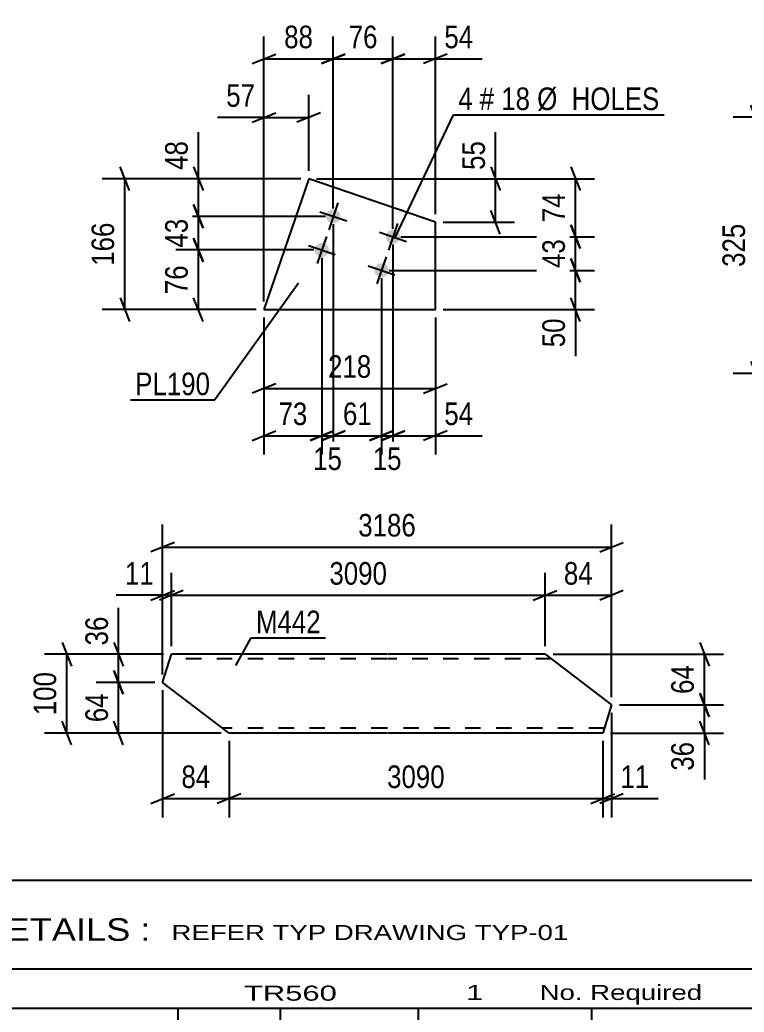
# Model space of a CAD drawing. Header units: millimetres. Extents: x 0 to 594, y 0 to 420.
# Drawn here: x 334.5 to 426.4, y 130 to 255.9 of the extents above; entities that cross this region are included whole.
import ezdxf

# ---------------------------------------------------------------- set-up
doc = ezdxf.new("R2010")
doc.units = ezdxf.units.MM
doc.linetypes.add('DXK_LINE_DOT2', pattern=[3.9198, 1.9599, -1.9599])
doc.styles.add('Arial Narrow', font='ARIALN.TTF', dxfattribs={"height": 0.2})

# ---------------------------------------------------------------- blocks, each defined once
blk = doc.blocks.new('Part-570323116-17781 - 17780')
at = {"color": 2, "linetype": 'Continuous'}
for p, q in [((352.58, 171.83), (353.69, 175.41)), ((381.01, 175.41), (353.69, 175.41)), ((401.11, 175.41), (381.11, 175.41)), ((401.11, 175.41), (409.53, 168.98)), ((361.01, 165.41), (352.58, 171.83)), ((409.53, 168.98), (408.42, 165.41)), ((381.01, 165.41), (361.01, 165.41)), ((408.42, 165.41), (381.11, 165.41))]:
    blk.add_line(p, q, dxfattribs=at)
at = {"color": 7, "linetype": 'DXK_LINE_DOT2'}
for p, q in [((401.11, 175.41), (401.11, 175.41)), ((381.01, 174.81), (353.51, 174.81)), ((401.89, 174.81), (381.11, 174.81)), ((381.01, 166.01), (360.22, 166.01)), ((361.01, 165.41), (361.01, 165.41)), ((408.6, 166.01), (381.11, 166.01))]:
    blk.add_line(p, q, dxfattribs=at)
blk = doc.blocks.new('Part-570323116-14304 - 14303')
at = {"color": 2, "linetype": 'Continuous'}
for p, q in [((371.11, 235.7), (365.43, 219.12)), ((387.19, 230.2), (371.11, 235.7)), ((387.19, 219.12), (387.19, 230.2)), ((365.43, 219.12), (387.19, 219.12))]:
    blk.add_line(p, q, dxfattribs=at)
blk = doc.blocks.new('Bolt-570323116-14305 - 14303')
at = {"linetype": 'Continuous'}
for points in [[(375.08, 230.64, -1), (373.38, 231.23, -1)], [(382.65, 228.05, -1), (380.95, 228.64, -1)], [(373.63, 226.39, -1), (371.92, 226.97, -1)], [(381.2, 223.8, -1), (379.49, 224.38, -1)]]:
    blk.add_hatch(color=1, dxfattribs=at).paths.add_polyline_path(points)
at = {"color": 1, "linetype": 'Continuous'}
for p, q in [((374.81, 232.64), (373.65, 229.23)), ((372.53, 231.52), (375.94, 230.35)), ((382.38, 230.05), (381.22, 226.64)), ((373.36, 228.38), (372.19, 224.98)), ((380.1, 228.93), (383.5, 227.76)), ((371.07, 227.26), (374.48, 226.1)), ((380.93, 225.79), (379.76, 222.39)), ((378.64, 224.67), (382.05, 223.51))]:
    blk.add_line(p, q, dxfattribs=at)
blk = doc.blocks.new('StraightDimension-570323116-17867 - 17780')
at = {"color": 7, "linetype": 'Continuous'}
for p, q in [((409.53, 167.98), (409.53, 154.69)), ((408.42, 164.41), (408.42, 154.69)), ((406.92, 156.49), (409.92, 157.69)), ((411.03, 157.69), (408.03, 156.49)), ((408.42, 157.09), (409.53, 157.09)), ((409.53, 157.09), (415.44, 157.09)), ((409.53, 157.09), (415.44, 157.09))]:
    blk.add_line(p, q, dxfattribs=at)
at = {"color": 0}
blk.add_wipeout([(414.91, 157.84), (414.91, 162.04), (410.06, 162.04), (410.06, 157.84)], dxfattribs=at)
at = {"color": 3, "style": 'Arial Narrow'}
blk.add_text('11', height=2.863, dxfattribs=at).set_placement((410.66, 158.44))
blk = doc.blocks.new('StraightDimension-570323116-17926 - 17780')
at = {"color": 7, "linetype": 'Continuous'}
for p, q in [((346.99, 175.41), (346.99, 181.31)), ((346.99, 175.41), (346.99, 181.31)), ((346.39, 176.91), (347.59, 173.91)), ((352.69, 175.41), (344.14, 175.41)), ((346.99, 171.83), (346.99, 175.41)), ((347.59, 170.33), (346.39, 173.33)), ((351.58, 171.83), (344.14, 171.83))]:
    blk.add_line(p, q, dxfattribs=at)
at = {"color": 0}
blk.add_wipeout([(346.24, 180.79), (342.04, 180.79), (342.04, 175.93), (346.24, 175.93)], dxfattribs=at)
at = {"color": 3, "style": 'Arial Narrow'}
blk.add_text('36', height=2.863, rotation=90.0002, dxfattribs=at).set_placement((345.64, 176.53))
blk = doc.blocks.new('StraightDimension-570323116-17787 - 17780')
at = {"color": 7, "linetype": 'Continuous'}
for p, q in [((352.58, 172.83), (352.58, 191.84)), ((409.53, 169.98), (409.53, 191.84)), ((354.08, 189.59), (351.08, 188.39)), ((352.58, 188.99), (409.53, 188.99)), ((408.03, 188.39), (411.03, 189.59))]:
    blk.add_line(p, q, dxfattribs=at)
at = {"color": 0}
blk.add_wipeout([(385.31, 189.74), (385.31, 193.94), (376.8, 193.94), (376.8, 189.74)], dxfattribs=at)
at = {"color": 3, "style": 'Arial Narrow'}
blk.add_text('3186', height=2.863, dxfattribs=at).set_placement((377.4, 190.34))
blk = doc.blocks.new('StraightDimension-570323116-17798 - 17780')
at = {"color": 7, "linetype": 'Continuous'}
for p, q in [((401.11, 176.41), (401.11, 185.73)), ((409.53, 169.98), (409.53, 185.73)), ((399.61, 182.28), (402.61, 183.48)), ((401.11, 182.88), (409.53, 182.88)), ((411.03, 183.48), (408.03, 182.28))]:
    blk.add_line(p, q, dxfattribs=at)
at = {"color": 0}
blk.add_wipeout([(407.75, 183.63), (407.75, 187.83), (402.89, 187.83), (402.89, 183.63)], dxfattribs=at)
at = {"color": 3, "style": 'Arial Narrow'}
blk.add_text('84', height=2.863, dxfattribs=at).set_placement((403.49, 184.23))
blk = doc.blocks.new('StraightDimension-570323116-17799 - 17780')
at = {"color": 7, "linetype": 'Continuous'}
for p, q in [((353.69, 176.41), (353.69, 185.73)), ((401.11, 176.41), (401.11, 185.73)), ((355.19, 183.48), (352.19, 182.28)), ((353.69, 182.88), (401.11, 182.88)), ((399.61, 182.28), (402.61, 183.48))]:
    blk.add_line(p, q, dxfattribs=at)
at = {"color": 0}
blk.add_wipeout([(381.66, 183.63), (381.66, 187.83), (373.14, 187.83), (373.14, 183.63)], dxfattribs=at)
at = {"color": 3, "style": 'Arial Narrow'}
blk.add_text('3090', height=2.863, dxfattribs=at).set_placement((373.74, 184.23))
blk = doc.blocks.new('StraightDimension-570323116-17800 - 17780')
at = {"color": 7, "linetype": 'Continuous'}
for p, q in [((352.58, 172.83), (352.58, 185.73)), ((353.69, 176.41), (353.69, 185.73)), ((352.58, 182.88), (346.67, 182.88)), ((352.58, 182.88), (346.67, 182.88)), ((351.08, 182.28), (354.08, 183.48)), ((355.19, 183.48), (352.19, 182.28)), ((352.58, 182.88), (353.69, 182.88))]:
    blk.add_line(p, q, dxfattribs=at)
at = {"color": 0}
blk.add_wipeout([(352.05, 183.63), (352.05, 187.83), (347.2, 187.83), (347.2, 183.63)], dxfattribs=at)
at = {"color": 3, "style": 'Arial Narrow'}
blk.add_text('11', height=2.863, dxfattribs=at).set_placement((347.8, 184.23))
blk = doc.blocks.new('StraightDimension-570323116-17868 - 17780')
at = {"color": 7, "linetype": 'Continuous'}
for p, q in [((361.01, 164.41), (361.01, 154.69)), ((408.42, 164.41), (408.42, 154.69)), ((362.51, 157.69), (359.51, 156.49)), ((406.92, 156.49), (409.92, 157.69)), ((361.01, 157.09), (408.42, 157.09))]:
    blk.add_line(p, q, dxfattribs=at)
at = {"color": 0}
blk.add_wipeout([(388.97, 157.84), (388.97, 162.04), (380.46, 162.04), (380.46, 157.84)], dxfattribs=at)
at = {"color": 3, "style": 'Arial Narrow'}
blk.add_text('3090', height=2.863, dxfattribs=at).set_placement((381.06, 158.44))
blk = doc.blocks.new('StraightDimension-570323116-17869 - 17780')
at = {"color": 7, "linetype": 'Continuous'}
for p, q in [((352.58, 170.83), (352.58, 154.69)), ((361.01, 164.41), (361.01, 154.69)), ((351.08, 156.49), (354.08, 157.69)), ((362.51, 157.69), (359.51, 156.49)), ((352.58, 157.09), (361.01, 157.09))]:
    blk.add_line(p, q, dxfattribs=at)
at = {"color": 0}
blk.add_wipeout([(359.22, 157.84), (359.22, 162.04), (354.36, 162.04), (354.36, 157.84)], dxfattribs=at)
at = {"color": 3, "style": 'Arial Narrow'}
blk.add_text('84', height=2.863, dxfattribs=at).set_placement((354.96, 158.44))
blk = doc.blocks.new('StraightDimension-570323116-17927 - 17780')
at = {"color": 7, "linetype": 'Continuous'}
for p, q in [((346.39, 173.33), (347.59, 170.33)), ((351.58, 171.83), (344.14, 171.83)), ((346.99, 165.41), (346.99, 171.83)), ((347.59, 163.91), (346.39, 166.91)), ((360.01, 165.41), (344.14, 165.41))]:
    blk.add_line(p, q, dxfattribs=at)
at = {"color": 0}
blk.add_wipeout([(346.24, 171.05), (342.04, 171.05), (342.04, 166.19), (346.24, 166.19)], dxfattribs=at)
at = {"color": 3, "style": 'Arial Narrow'}
blk.add_text('64', height=2.863, rotation=90.0002, dxfattribs=at).set_placement((345.64, 166.79))
blk = doc.blocks.new('StraightDimension-570323116-17975 - 17780')
at = {"color": 7, "linetype": 'Continuous'}
for p, q in [((339.82, 176.91), (341.02, 173.91)), ((352.69, 175.41), (337.57, 175.41)), ((340.42, 165.41), (340.42, 175.41)), ((341.02, 163.91), (339.82, 166.91)), ((360.01, 165.41), (337.57, 165.41))]:
    blk.add_line(p, q, dxfattribs=at)
at = {"color": 0}
blk.add_wipeout([(339.67, 173.75), (335.47, 173.75), (335.47, 167.07), (339.67, 167.07)], dxfattribs=at)
at = {"color": 3, "style": 'Arial Narrow'}
blk.add_text('100', height=2.863, rotation=90.0002, dxfattribs=at).set_placement((339.07, 167.67))
blk = doc.blocks.new('StraightDimension-570323116-18007 - 17780')
at = {"color": 7, "linetype": 'Continuous'}
for p, q in [((420.72, 176.91), (421.92, 173.91)), ((402.11, 175.41), (423.72, 175.41)), ((421.32, 168.98), (421.32, 175.41)), ((421.92, 167.48), (420.72, 170.48)), ((410.53, 168.98), (423.72, 168.98))]:
    blk.add_line(p, q, dxfattribs=at)
at = {"color": 0}
blk.add_wipeout([(420.57, 174.62), (416.37, 174.62), (416.37, 169.77), (420.57, 169.77)], dxfattribs=at)
at = {"color": 3, "style": 'Arial Narrow'}
blk.add_text('64', height=2.863, rotation=90.0002, dxfattribs=at).set_placement((419.97, 170.37))
blk = doc.blocks.new('StraightDimension-570323116-18008 - 17780')
at = {"color": 7, "linetype": 'Continuous'}
for p, q in [((420.72, 170.48), (421.92, 167.48)), ((410.53, 168.98), (423.72, 168.98)), ((421.32, 165.41), (421.32, 168.98)), ((421.92, 163.91), (420.72, 166.91)), ((409.42, 165.41), (423.72, 165.41)), ((421.32, 165.41), (421.32, 159.5)), ((421.32, 165.41), (421.32, 159.5))]:
    blk.add_line(p, q, dxfattribs=at)
at = {"color": 0}
blk.add_wipeout([(420.57, 164.88), (416.37, 164.88), (416.37, 160.03), (420.57, 160.03)], dxfattribs=at)
at = {"color": 3, "style": 'Arial Narrow'}
blk.add_text('36', height=2.863, rotation=90.0002, dxfattribs=at).set_placement((419.97, 160.63))
blk = doc.blocks.new('StraightDimension-570323116-14386 - 14164')
at = {"color": 7, "linetype": 'Continuous'}
for p, q in [((428.42, 242.02), (427.22, 245.02)), ((443.89, 243.52), (424.97, 243.52)), ((427.82, 211.02), (427.82, 243.52)), ((427.22, 212.52), (428.42, 209.52)), ((443.89, 211.02), (424.97, 211.02))]:
    blk.add_line(p, q, dxfattribs=at)
at = {"color": 0}
blk.add_wipeout([(427.07, 230.61), (422.87, 230.61), (422.87, 223.93), (427.07, 223.93)], dxfattribs=at)
at = {"color": 3, "style": 'Arial Narrow'}
blk.add_text('325', height=2.863, rotation=90.0002, dxfattribs=at).set_placement((426.47, 224.53))
blk = doc.blocks.new('StraightDimension-570323116-17383 - 14303')
at = {"color": 7, "linetype": 'Continuous'}
for p, q in [((374.23, 231.94), (374.23, 253.76)), ((381.8, 229.35), (381.8, 253.76)), ((372.73, 250.31), (375.73, 251.51)), ((374.23, 250.91), (381.8, 250.91)), ((383.3, 251.51), (380.3, 250.31))]:
    blk.add_line(p, q, dxfattribs=at)
at = {"color": 0}
blk.add_wipeout([(380.44, 251.66), (380.44, 255.86), (375.59, 255.86), (375.59, 251.66)], dxfattribs=at)
at = {"color": 3, "style": 'Arial Narrow'}
blk.add_text('76', height=2.863, dxfattribs=at).set_placement((376.19, 252.26))
blk = doc.blocks.new('StraightDimension-570323116-14638 - 14303')
at = {"color": 7, "linetype": 'Continuous'}
for p, q in [((348.37, 234.2), (347.17, 237.2)), ((370.11, 235.7), (344.92, 235.7)), ((347.77, 219.12), (347.77, 235.7)), ((347.17, 220.62), (348.37, 217.62)), ((364.43, 219.12), (344.92, 219.12))]:
    blk.add_line(p, q, dxfattribs=at)
at = {"color": 0}
blk.add_wipeout([(347.02, 230.75), (342.82, 230.75), (342.82, 224.07), (347.02, 224.07)], dxfattribs=at)
at = {"color": 3, "style": 'Arial Narrow'}
blk.add_text('166', height=2.863, rotation=90.0002, dxfattribs=at).set_placement((346.42, 224.67))
blk = doc.blocks.new('StraightDimension-570323116-14628 - 14303')
at = {"color": 7, "linetype": 'Continuous'}
for p, q in [((365.43, 218.12), (365.43, 206.72)), ((387.19, 218.12), (387.19, 206.72)), ((366.93, 209.72), (363.93, 208.52)), ((365.43, 209.12), (387.19, 209.12)), ((385.69, 208.52), (388.69, 209.72))]:
    blk.add_line(p, q, dxfattribs=at)
at = {"color": 0}
blk.add_wipeout([(379.65, 209.87), (379.65, 214.07), (372.97, 214.07), (372.97, 209.87)], dxfattribs=at)
at = {"color": 3, "style": 'Arial Narrow'}
blk.add_text('218', height=2.863, dxfattribs=at).set_placement((373.57, 210.47))
blk = doc.blocks.new('StraightDimension-570323116-17406 - 14303')
at = {"color": 7, "linetype": 'Continuous'}
for p, q in [((404.37, 237.2), (405.57, 234.2)), ((372.11, 235.7), (407.37, 235.7)), ((404.97, 228.35), (404.97, 235.7)), ((405.57, 226.85), (404.37, 229.85)), ((382.8, 228.35), (407.37, 228.35))]:
    blk.add_line(p, q, dxfattribs=at)
at = {"color": 0}
blk.add_wipeout([(404.22, 234.45), (400.02, 234.45), (400.02, 229.6), (404.22, 229.6)], dxfattribs=at)
at = {"color": 3, "style": 'Arial Narrow'}
blk.add_text('74', height=2.863, rotation=90.0002, dxfattribs=at).set_placement((403.62, 230.2))
blk = doc.blocks.new('StraightDimension-570323116-14632 - 14303')
at = {"color": 7, "linetype": 'Continuous'}
for p, q in [((394.82, 235.7), (394.82, 241.61)), ((394.82, 235.7), (394.82, 241.61)), ((394.22, 237.2), (395.42, 234.2)), ((372.11, 235.7), (397.22, 235.7)), ((394.82, 230.2), (394.82, 235.7)), ((395.42, 228.7), (394.22, 231.7)), ((388.19, 230.2), (397.22, 230.2))]:
    blk.add_line(p, q, dxfattribs=at)
at = {"color": 0}
blk.add_wipeout([(394.07, 241.09), (389.87, 241.09), (389.87, 236.23), (394.07, 236.23)], dxfattribs=at)
at = {"color": 3, "style": 'Arial Narrow'}
blk.add_text('55', height=2.863, rotation=90.0002, dxfattribs=at).set_placement((393.47, 236.83))
blk = doc.blocks.new('StraightDimension-570323116-14624 - 14303')
at = {"color": 7, "linetype": 'Continuous'}
for p, q in [((365.43, 220.12), (365.43, 246.33)), ((371.11, 236.7), (371.11, 246.33)), ((365.43, 243.48), (359.53, 243.48)), ((365.43, 243.48), (359.53, 243.48)), ((363.93, 242.88), (366.93, 244.08)), ((365.43, 243.48), (371.11, 243.48)), ((372.61, 244.08), (369.61, 242.88))]:
    blk.add_line(p, q, dxfattribs=at)
at = {"color": 0}
blk.add_wipeout([(364.91, 244.23), (364.91, 248.43), (360.05, 248.43), (360.05, 244.23)], dxfattribs=at)
at = {"color": 3, "style": 'Arial Narrow'}
blk.add_text('57', height=2.863, dxfattribs=at).set_placement((360.65, 244.83))
blk = doc.blocks.new('StraightDimension-570323116-14642 - 14303')
at = {"color": 7, "linetype": 'Continuous'}
for p, q in [((381.8, 227.35), (381.8, 200.72)), ((387.19, 218.12), (387.19, 200.72)), ((380.3, 202.52), (383.3, 203.72)), ((381.8, 203.12), (387.19, 203.12)), ((388.69, 203.72), (385.69, 202.52)), ((387.19, 203.12), (393.1, 203.12)), ((387.19, 203.12), (393.1, 203.12))]:
    blk.add_line(p, q, dxfattribs=at)
at = {"color": 0}
blk.add_wipeout([(392.57, 203.87), (392.57, 208.07), (387.72, 208.07), (387.72, 203.87)], dxfattribs=at)
at = {"color": 3, "style": 'Arial Narrow'}
blk.add_text('54', height=2.863, dxfattribs=at).set_placement((388.32, 204.47))
blk = doc.blocks.new('StraightDimension-570323116-17408 - 14303')
at = {"color": 7, "linetype": 'Continuous'}
for p, q in [((404.37, 225.59), (405.57, 222.59)), ((381.34, 224.09), (407.37, 224.09)), ((404.97, 219.12), (404.97, 224.09)), ((405.57, 217.62), (404.37, 220.62)), ((388.19, 219.12), (407.37, 219.12)), ((404.97, 219.12), (404.97, 213.21)), ((404.97, 219.12), (404.97, 213.21))]:
    blk.add_line(p, q, dxfattribs=at)
at = {"color": 0}
blk.add_wipeout([(404.22, 218.59), (400.02, 218.59), (400.02, 213.74), (404.22, 213.74)], dxfattribs=at)
at = {"color": 3, "style": 'Arial Narrow'}
blk.add_text('50', height=2.863, rotation=90.0002, dxfattribs=at).set_placement((403.62, 214.34))
blk = doc.blocks.new('StraightDimension-570323116-14643 - 14303')
at = {"color": 7, "linetype": 'Continuous'}
for p, q in [((381.8, 227.35), (381.8, 200.27)), ((380.34, 223.09), (380.34, 200.27)), ((378.84, 202.52), (381.84, 203.72)), ((383.3, 203.72), (380.3, 202.52)), ((380.34, 203.12), (381.8, 203.12))]:
    blk.add_line(p, q, dxfattribs=at)
at = {"color": 0}
blk.add_wipeout([(383.5, 198.17), (383.5, 202.37), (378.64, 202.37), (378.64, 198.17)], dxfattribs=at)
at = {"color": 3, "style": 'Arial Narrow'}
blk.add_text('15', height=2.863, dxfattribs=at).set_placement((379.24, 198.77))
blk = doc.blocks.new('StraightDimension-570323116-17382 - 14303')
at = {"color": 7, "linetype": 'Continuous'}
for p, q in [((381.8, 229.35), (381.8, 253.76)), ((387.19, 231.2), (387.19, 253.76)), ((380.3, 250.31), (383.3, 251.51)), ((381.8, 250.91), (387.19, 250.91)), ((388.69, 251.51), (385.69, 250.31)), ((387.19, 250.91), (393.1, 250.91)), ((387.19, 250.91), (393.1, 250.91))]:
    blk.add_line(p, q, dxfattribs=at)
at = {"color": 0}
blk.add_wipeout([(392.57, 251.66), (392.57, 255.86), (387.72, 255.86), (387.72, 251.66)], dxfattribs=at)
at = {"color": 3, "style": 'Arial Narrow'}
blk.add_text('54', height=2.863, dxfattribs=at).set_placement((388.32, 252.26))
blk = doc.blocks.new('StraightDimension-570323116-14644 - 14303')
at = {"color": 7, "linetype": 'Continuous'}
for p, q in [((374.23, 229.94), (374.23, 200.72)), ((380.34, 223.09), (380.34, 200.72)), ((372.73, 202.52), (375.73, 203.72)), ((374.23, 203.12), (380.34, 203.12)), ((381.84, 203.72), (378.84, 202.52))]:
    blk.add_line(p, q, dxfattribs=at)
at = {"color": 0}
blk.add_wipeout([(379.72, 203.87), (379.72, 208.07), (374.86, 208.07), (374.86, 203.87)], dxfattribs=at)
at = {"color": 3, "style": 'Arial Narrow'}
blk.add_text('61', height=2.863, dxfattribs=at).set_placement((375.46, 204.47))
blk = doc.blocks.new('StraightDimension-570323116-14645 - 14303')
at = {"color": 7, "linetype": 'Continuous'}
for p, q in [((374.23, 229.94), (374.23, 200.27)), ((372.78, 225.68), (372.78, 200.27)), ((371.28, 202.52), (374.28, 203.72)), ((375.73, 203.72), (372.73, 202.52)), ((372.78, 203.12), (374.23, 203.12))]:
    blk.add_line(p, q, dxfattribs=at)
at = {"color": 0}
blk.add_wipeout([(375.93, 198.17), (375.93, 202.37), (371.08, 202.37), (371.08, 198.17)], dxfattribs=at)
at = {"color": 3, "style": 'Arial Narrow'}
blk.add_text('15', height=2.863, dxfattribs=at).set_placement((371.68, 198.77))
blk = doc.blocks.new('StraightDimension-570323116-14646 - 14303')
at = {"color": 7, "linetype": 'Continuous'}
for p, q in [((372.78, 225.68), (372.78, 200.72)), ((365.43, 218.12), (365.43, 200.72)), ((363.93, 202.52), (366.93, 203.72)), ((365.43, 203.12), (372.78, 203.12)), ((374.28, 203.72), (371.28, 202.52))]:
    blk.add_line(p, q, dxfattribs=at)
at = {"color": 0}
blk.add_wipeout([(371.53, 203.87), (371.53, 208.07), (366.68, 208.07), (366.68, 203.87)], dxfattribs=at)
at = {"color": 3, "style": 'Arial Narrow'}
blk.add_text('73', height=2.863, dxfattribs=at).set_placement((367.28, 204.47))
blk = doc.blocks.new('StraightDimension-570323116-14662 - 14303')
at = {"color": 7, "linetype": 'Continuous'}
for p, q in [((357.11, 235.7), (357.11, 241.61)), ((357.11, 235.7), (357.11, 241.61)), ((356.51, 237.2), (357.71, 234.2)), ((370.11, 235.7), (354.26, 235.7)), ((357.11, 230.94), (357.11, 235.7)), ((357.71, 229.44), (356.51, 232.44)), ((373.23, 230.94), (354.26, 230.94))]:
    blk.add_line(p, q, dxfattribs=at)
at = {"color": 0}
blk.add_wipeout([(356.36, 241.09), (352.16, 241.09), (352.16, 236.23), (356.36, 236.23)], dxfattribs=at)
at = {"color": 3, "style": 'Arial Narrow'}
blk.add_text('48', height=2.863, rotation=90.0002, dxfattribs=at).set_placement((355.76, 236.83))
blk = doc.blocks.new('StraightDimension-570323116-14663 - 14303')
at = {"color": 7, "linetype": 'Continuous'}
for p, q in [((356.51, 232.44), (357.71, 229.44)), ((373.23, 230.94), (354.26, 230.94)), ((357.11, 226.68), (357.11, 230.94)), ((357.71, 225.18), (356.51, 228.18)), ((371.78, 226.68), (354.26, 226.68))]:
    blk.add_line(p, q, dxfattribs=at)
at = {"color": 0}
blk.add_wipeout([(356.36, 231.24), (352.16, 231.24), (352.16, 226.38), (356.36, 226.38)], dxfattribs=at)
at = {"color": 3, "style": 'Arial Narrow'}
blk.add_text('43', height=2.863, rotation=90.0002, dxfattribs=at).set_placement((355.76, 226.98))
blk = doc.blocks.new('StraightDimension-570323116-14664 - 14303')
at = {"color": 7, "linetype": 'Continuous'}
for p, q in [((356.51, 228.18), (357.71, 225.18)), ((371.78, 226.68), (354.26, 226.68)), ((357.11, 219.12), (357.11, 226.68)), ((357.71, 217.62), (356.51, 220.62)), ((364.43, 219.12), (354.26, 219.12))]:
    blk.add_line(p, q, dxfattribs=at)
at = {"color": 0}
blk.add_wipeout([(356.36, 225.33), (352.16, 225.33), (352.16, 220.47), (356.36, 220.47)], dxfattribs=at)
at = {"color": 3, "style": 'Arial Narrow'}
blk.add_text('76', height=2.863, rotation=90.0002, dxfattribs=at).set_placement((355.76, 221.07))
blk = doc.blocks.new('StraightDimension-570323116-17384 - 14303')
at = {"color": 7, "linetype": 'Continuous'}
for p, q in [((365.43, 220.12), (365.43, 253.76)), ((374.23, 231.94), (374.23, 253.76)), ((363.93, 250.31), (366.93, 251.51)), ((365.43, 250.91), (374.23, 250.91)), ((375.73, 251.51), (372.73, 250.31))]:
    blk.add_line(p, q, dxfattribs=at)
at = {"color": 0}
blk.add_wipeout([(372.26, 251.66), (372.26, 255.86), (367.4, 255.86), (367.4, 251.66)], dxfattribs=at)
at = {"color": 3, "style": 'Arial Narrow'}
blk.add_text('88', height=2.863, dxfattribs=at).set_placement((368, 252.26))
blk = doc.blocks.new('StraightDimension-570323116-17407 - 14303')
at = {"color": 7, "linetype": 'Continuous'}
for p, q in [((404.37, 229.85), (405.57, 226.85)), ((382.8, 228.35), (407.37, 228.35)), ((404.97, 224.09), (404.97, 228.35)), ((405.57, 222.59), (404.37, 225.59)), ((381.34, 224.09), (407.37, 224.09))]:
    blk.add_line(p, q, dxfattribs=at)
at = {"color": 0}
blk.add_wipeout([(404.22, 228.65), (400.02, 228.65), (400.02, 223.79), (404.22, 223.79)], dxfattribs=at)
at = {"color": 3, "style": 'Arial Narrow'}
blk.add_text('43', height=2.863, rotation=90.0002, dxfattribs=at).set_placement((403.62, 224.39))
blk = doc.blocks.new('Mark-570323116-17857 - 17780')
at = {"color": 0}
blk.add_wipeout([(372.65, 178.07), (372.65, 181.07), (364.42, 181.07), (364.42, 178.07)], dxfattribs=at)
blk.add_wipeout([(372.65, 178.07), (372.65, 181.07), (364.42, 181.07), (364.42, 178.07)], dxfattribs=at)
at = {"color": 30, "linetype": 'Continuous'}
for p, q in [((361.86, 173.99), (363.82, 177.47)), ((363.82, 177.47), (373.25, 177.47))]:
    blk.add_line(p, q, dxfattribs=at)
at = {"color": 3, "style": 'Arial Narrow'}
blk.add_text('M442', height=2.863, dxfattribs=at).set_placement((364.42, 178.07))
blk = doc.blocks.new('Unknown-570323116-19384')
at = {"color": 7, "linetype": 'Continuous'}
for p, q in [((269, 146.75), (429, 146.75)), ((269, 135.5), (429, 135.5)), ((269, 130.5), (429, 130.5)), ((354.5, 130.5), (354.5, 125.5)), ((367.5, 130.5), (367.5, 125.5)), ((385, 130.5), (385, 125.5)), ((407, 130.5), (407, 125.5))]:
    blk.add_line(p, q, dxfattribs=at)
at = {"color": 7, "style": 'Arial Narrow'}
for s, height, width, p in [('GENERAL NOTES & WELD DETAILS :', 2.8633, 1.4, (270.15, 139.06)), ('REFER TYP DRAWING TYP-01', 1.9089, 1.6, (353.7, 139.16)), ('TR560', 1.909, 1.794707, (362.9, 131.47)), ('1', 1.91, 1.794707, (391.08, 131.56)), ('No. Required', 1.9089, 1.6, (400.41, 131.56))]:
    blk.add_text(s, height=height, dxfattribs=dict(at, width=width)).set_placement(p)
blk = doc.blocks.new('Mark-570323116-14954 - 14303')
at = {"color": 0}
blk.add_wipeout([(358.61, 208.26), (358.61, 211.26), (349.1, 211.26), (349.1, 208.26)], dxfattribs=at)
blk.add_wipeout([(358.61, 208.26), (358.61, 211.26), (349.1, 211.26), (349.1, 208.26)], dxfattribs=at)
at = {"color": 30, "linetype": 'Continuous'}
for p in [(369.81, 222.46), (348.5, 207.66)]:
    blk.add_line(p, (359.21, 207.66), dxfattribs=at)
at = {"color": 3, "style": 'Arial Narrow'}
blk.add_text('PL190', height=2.863, dxfattribs=at).set_placement((349.1, 208.26))
blk = doc.blocks.new('Mark-570323116-14957 - 14303')
at = {"color": 0}
for points in [[(391.91, 244.42), (391.91, 247.42), (390.09, 247.42), (390.09, 244.42)], [(394.64, 244.42), (394.64, 247.42), (392.81, 247.42), (392.81, 244.42)], [(399.2, 244.42), (399.2, 247.42), (395.54, 247.42), (395.54, 244.42)], [(415.63, 244.42), (415.63, 247.42), (400.1, 247.42), (400.1, 244.42)]]:
    blk.add_wipeout(points, dxfattribs=at)
for points in [[(391.91, 244.42), (391.91, 247.42), (390.09, 247.42), (390.09, 244.42)], [(394.64, 244.42), (394.64, 247.42), (392.81, 247.42), (392.81, 244.42)], [(399.2, 244.42), (399.2, 247.42), (395.54, 247.42), (395.54, 244.42)], [(415.63, 244.42), (415.63, 247.42), (400.1, 247.42), (400.1, 244.42)]]:
    blk.add_wipeout(points, dxfattribs=at)
at = {"color": 7, "linetype": 'Continuous'}
for p, q in [((382.12, 228.36), (389.49, 243.82)), ((389.49, 243.82), (416.23, 243.82))]:
    blk.add_line(p, q, dxfattribs=at)
at = {"color": 3, "style": 'Arial Narrow'}
for s, height, p in [('4', 2.86, (390.09, 244.42)), ('#', 2.86, (392.81, 244.42)), ('18', 2.863, (395.54, 244.42)), ('Ø  HOLES', 2.863, (400.1, 244.42))]:
    blk.add_text(s, height=height, dxfattribs=at).set_placement(p)

msp = doc.modelspace()

# ---------------------------------------------------------------- block references
for name in ['StraightDimension-570323116-14386 - 14164', 'Part-570323116-14304 - 14303', 'Bolt-570323116-14305 - 14303', 'Part-570323116-17781 - 17780', 'Unknown-570323116-19384']:
    msp.add_blockref(name, (0, 0))

# ---------------------------------------------------------------- next in the draw order: block references
for name in ['StraightDimension-570323116-17383 - 14303', 'StraightDimension-570323116-14638 - 14303', 'StraightDimension-570323116-17926 - 17780', 'StraightDimension-570323116-17867 - 17780']:
    msp.add_blockref(name, (0, 0))

# ---------------------------------------------------------------- next in the draw order: block references
for name in ['StraightDimension-570323116-17406 - 14303', 'StraightDimension-570323116-14628 - 14303', 'StraightDimension-570323116-17787 - 17780', 'StraightDimension-570323116-17868 - 17780']:
    msp.add_blockref(name, (0, 0))

# ---------------------------------------------------------------- next in the draw order: block references
for name in ['StraightDimension-570323116-14632 - 14303', 'StraightDimension-570323116-14642 - 14303', 'StraightDimension-570323116-17798 - 17780', 'StraightDimension-570323116-17869 - 17780']:
    msp.add_blockref(name, (0, 0))

# ---------------------------------------------------------------- next in the draw order: block references
for name in ['StraightDimension-570323116-17382 - 14303', 'StraightDimension-570323116-14624 - 14303', 'StraightDimension-570323116-17408 - 14303', 'StraightDimension-570323116-17799 - 17780']:
    msp.add_blockref(name, (0, 0))

# ---------------------------------------------------------------- next in the draw order: block references
for name in ['StraightDimension-570323116-14643 - 14303', 'StraightDimension-570323116-17800 - 17780', 'Mark-570323116-17857 - 17780', 'StraightDimension-570323116-18007 - 17780']:
    msp.add_blockref(name, (0, 0))

# ---------------------------------------------------------------- next in the draw order: block references
for name in ['StraightDimension-570323116-14644 - 14303', 'StraightDimension-570323116-17927 - 17780', 'StraightDimension-570323116-18008 - 17780']:
    msp.add_blockref(name, (0, 0))

# ---------------------------------------------------------------- next in the draw order: block references
for name in ['StraightDimension-570323116-14645 - 14303', 'StraightDimension-570323116-17407 - 14303', 'StraightDimension-570323116-17975 - 17780']:
    msp.add_blockref(name, (0, 0))

# ---------------------------------------------------------------- next in the draw order: block references
for name in ['Mark-570323116-14957 - 14303', 'StraightDimension-570323116-14662 - 14303', 'StraightDimension-570323116-14646 - 14303']:
    msp.add_blockref(name, (0, 0))

# ---------------------------------------------------------------- next in the draw order: block references
msp.add_blockref('StraightDimension-570323116-14663 - 14303', (0, 0))

# ---------------------------------------------------------------- next in the draw order: block references
msp.add_blockref('StraightDimension-570323116-14664 - 14303', (0, 0))

# ---------------------------------------------------------------- next in the draw order: block references
msp.add_blockref('StraightDimension-570323116-17384 - 14303', (0, 0))

# ---------------------------------------------------------------- next in the draw order: block references
msp.add_blockref('Mark-570323116-14954 - 14303', (0, 0))

doc.saveas('drawing.dxf')
